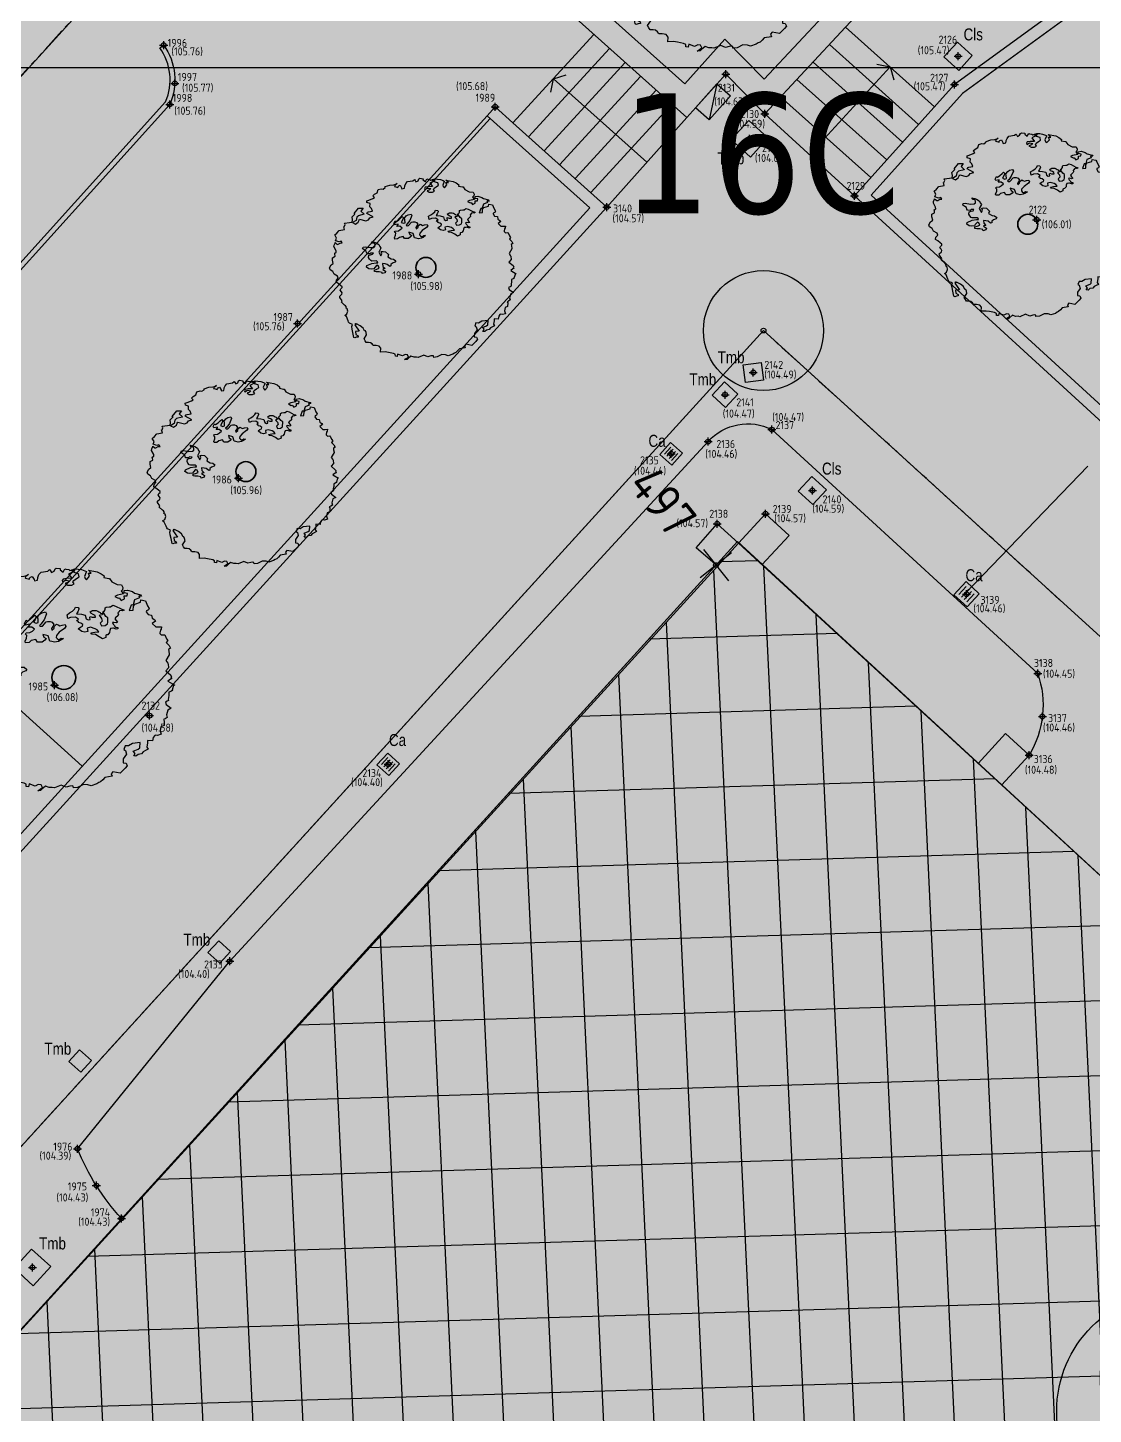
# Model space of a CAD drawing. Extents: x 9555 to 11275, y -8412 to -6382.
# Drawn here: x 10422.53 to 10449.14, y -7887.91 to -7853.26 of the extents above; entities that cross this region are included whole.
import ezdxf
from ezdxf.enums import TextEntityAlignment as Align

# ---------------------------------------------------------------- set-up
doc = ezdxf.new("R2010")
doc.units = 0
doc.header["$MEASUREMENT"] = 0
doc.header["$XCLIPFRAME"] = 2
doc.header["$PDMODE"] = 33
doc.header["$PDSIZE"] = 0.12
doc.linetypes.add('DASHEDX2', pattern=[1.5, 1, -0.5])
doc.linetypes.add('PHANTOM2', pattern=[1.25, 0.625, -0.125, 0.125, -0.125, 0.125, -0.125])
doc.layers.get('0').update_dxf_attribs({"color": 53, "lineweight": 50})
for name, color, linetype in [('01_PROG', 7, 'Continuous'), ('02_CAT', 7, 'Continuous'), ('Conf Lotti-Retino', 253, 'Continuous'), ('Conf-N', 7, 'Continuous'), ('Conf-P', 2, 'Continuous'), ('Fgl-Cat_Txt-DivisioneAllegati', 161, 'DASHEDX2'), ('GEI-Nome_P', 6, 'Continuous'), ('GEI-Punti', 7, 'Continuous'), ('Gei-Punti_3D', 3, 'Continuous'), ('GEI-Quote_P', 3, 'Continuous'), ('GEI-Simboli', 6, 'Continuous'), ('Immagine', 181, 'Continuous'), ('Ril-Aiuola_Retino', 85, 'Continuous'), ('Ril-Albero', 104, 'Continuous'), ('Ril-Cabina_Idrante', 1, 'Continuous'), ('Ril-Fabbr_Num', 7, 'Continuous'), ('Ril-Fabbr_Retino', 8, 'Continuous'), ('Ril-Muro', 6, 'Continuous'), ('Ril-Strada', 4, 'Continuous'), ('Ril-Strada_Marciapiede', 4, 'Continuous'), ('Ril-Struttura_cls', 4, 'Continuous'), ('Ril-Struttura_Scale', 4, 'Continuous'), ('Ril-Tomb_CADITOIA-Chiusino', 5, 'Continuous'), ('Ril-Tomb_CEMENTO-Cls', 5, 'Continuous'), ('Ril-Tombino', 5, 'Continuous')]:
    doc.layers.add(name, color=color, linetype=linetype)
for name, color, linetype, lineweight in [('Conf Lotti', 2, 'PHANTOM2', 30), ('Fgl.957D_Estratto', 162, 'Continuous', 30), ('Fgl.957E_Estratto', 5, 'Continuous', 30), ('Fr01 Fgl. 957D', 140, 'Continuous', 30), ('Ril-Albero_Tronco', 3, 'Continuous', 35), ('Ril-Fabbr', 9, 'Continuous', 30)]:
    doc.layers.add(name, color=color, linetype=linetype, lineweight=lineweight)
doc.layers.add('Gei-Nome_p(OFF)', color=251, linetype='Continuous', plot=False)
doc.styles.add('Arial', font='arial.ttf')
doc.styles.add('HELVLA', font='helvl', dxfattribs={"width": 0.8})
doc.styles.get("Standard").update_dxf_attribs({"font": 'isocp.shx'})
doc.styles.add('Tahoma', font='tahoma.ttf')
picture_1 = doc.add_image_def('image1.png', size_in_pixel=(3510, 4950))
picture_2 = doc.add_image_def('image2.png', size_in_pixel=(4950, 3510))
picture_3 = doc.add_image_def('image3.png', size_in_pixel=(3510, 4950))
pattern_1 = [(90, (-0.72, 1.08), (-1.14, 0.66), [0.06, -1.005, 0.045, -0.435, 0.09, -1.065]), (100, (-1.335, 0.795), (-1.42672142, 0.40338068), [0.105, -0.255, 0.135, -0.795, 0.075, -0.99]), (110, (-0.855, 0.645), (-1.104881267, 0.66735477), [0.12, -0.825, 0.105, -0.615, 0.075, -0.48]), (120, (-0.765, 1.08), (-1.27025934, -0.10984628), [0.075, -0.495, 0.06, -0.735, 0.045, -0.975]), (130, (-1.095, 0.66), (-1.081851777, 0.169179587), [0.06, -0.66, 0.045, -0.42, 0.12, -0.765]), (140, (-0.555, 0.885), (-1.17866747, -0.40123932), [0.03, -0.555, 0.075, -0.915, 0.09, -0.465]), (150, (-0.66, 0.93), (-1.11853829, -0.49736515), [0.075, -0.615, 0.03, -0.72, 0.06, -0.555]), (160, (-0.48, 0.765), (-1.07793424, -0.54946135), [0.045, -0.285, 0.09, -0.48, 0.06, -0.66]), (170, (-1.365, 0.84), (-0.82359725, -1.04282672), [0.105, -0.66, 0.045, -0.78, 0.09, -0.735]), (180, (-0.72, 0.93), (-0.555, -1.32), [0.09, -0.465, 0.06, -0.915, 0.03, -0.93]), (190, (-1.185, 0.69), (-0.72572646, -1.239857295), [0.105, -0.585, 0.09, -0.48, 0.105, -1.095]), (200, (-0.33, 0.585), (-0.40845569, -1.20220171), [0.12, -0.39, 0.06, -0.795, 0.09, -0.87]), (210, (-0.51, 0.18), (-0.14246134, -1.43324972), [0.075, -1.005, 0.09, -0.465, 0.105, -0.615]), (220, (-0.18, 0.51), (-0.356330406, -1.395538836), [0.045, -0.33, 0.06, -0.645, 0.12, -0.84]), (230, (-1.38, 0.06), (0.17102844, -1.10298426), [0.09, -0.54, 0.105, -0.465, 0.06, -0.63]), (240, (-0.09, 1.305), (0.60383629, -1.02412486), [0.06, -0.42, 0.12, -0.93, 0.105, -0.855]), (250, (-0.93, 0.315), (0.81214345, -1.18950537), [0.09, -0.63, 0.075, -0.57, 0.06, -0.915]), (260, (-0.57, 0.405), (0.845615826, -1.078220235), [0.135, -0.495, 0.09, -0.675, 0.12, -0.66])]

# ---------------------------------------------------------------- blocks, each defined once
blk = doc.blocks.new('ALB_PINO')
at = {"layer": 'Ril-Albero'}
for points in [[(0.996, -1.089), (0.965, -1.084), (0.987, -1.048), (0.96, -1.019), (1.029, -0.991), (1.049, -0.971), (1.054, -0.9), (0.948, -0.913), (0.894, -0.943), (0.846, -0.942), (0.829, -0.995), (0.851, -1.007), (0.866, -1.058), (0.822, -1.122), (0.82, -1.177), (0.859, -1.184), (0.876, -1.219), (0.846, -1.254), (0.778, -1.322), (0.678, -1.303), (0.656, -1.332), (0.666, -1.365), (0.568, -1.38), (0.538, -1.414), (0.509, -1.441), (0.483, -1.452), (0.456, -1.471), (0.379, -1.497), (0.334, -1.481), (0.271, -1.478), (0.191, -1.519), (0.134, -1.525), (0.131, -1.501), (0.115, -1.498), (0.083, -1.5), (0.032, -1.515), (-0.035, -1.487), (-0.13, -1.526), (-0.161, -1.52), (-0.201, -1.521), (-0.253, -1.503), (-0.301, -1.543), (-0.32, -1.563), (-0.36, -1.564), (-0.296, -1.52), (-0.314, -1.484), (-0.353, -1.478), (-0.397, -1.502), (-0.479, -1.471), (-0.486, -1.509), (-0.517, -1.504), (-0.519, -1.472), (-0.549, -1.458), (-0.634, -1.443), (-0.688, -1.433), (-0.769, -1.435), (-0.765, -1.371), (-0.791, -1.335), (-0.845, -1.325), (-0.893, -1.325), (-0.899, -1.315), (-0.912, -1.297), (-0.94, -1.276), (-0.971, -1.271), (-1.011, -1.271), (-1.03, -1.244), (-1.048, -1.209), (-1.004, -1.145), (-1.013, -1.103), (-1.024, -1.077), (-1.039, -1.075), (-1.063, -1.03), (-1.112, -0.99), (-1.178, -0.954), (-1.188, -0.968), (-1.193, -0.951), (-1.205, -0.973), (-1.129, -1.082), (-1.193, -1.087), (-1.186, -1.136), (-1.15, -1.158), (-1.147, -1.183), (-1.179, -1.185), (-1.205, -1.196), (-1.219, -1.186), (-1.236, -1.103), (-1.25, -1.045), (-1.258, -1.003), (-1.244, -0.966), (-1.296, -0.948), (-1.309, -0.93), (-1.32, -0.904), (-1.348, -0.835), (-1.376, -0.814), (-1.34, -0.789), (-1.324, -0.744), (-1.332, -0.702), (-1.354, -0.691), (-1.343, -0.676), (-1.362, -0.649), (-1.377, -0.639), (-1.432, -0.589), (-1.42, -0.567), (-1.458, -0.512), (-1.461, -0.488), (-1.423, -0.454), (-1.419, -0.431), (-1.432, -0.413), (-1.451, -0.386), (-1.439, -0.364), (-1.419, -0.343), (-1.417, -0.328), (-1.445, -0.307), (-1.487, -0.275), (-1.523, -0.253), (-1.516, -0.214), (-1.486, -0.18), (-1.496, -0.146), (-1.554, -0.112), (-1.578, -0.067), (-1.621, -0.043), (-1.631, -0.01), (-1.606, 0.042), (-1.569, 0.067), (-1.583, 0.125), (-1.584, 0.165), (-1.539, 0.189), (-1.542, 0.222), (-1.546, 0.239), (-1.519, 0.258), (-1.523, 0.282), (-1.558, 0.352), (-1.554, 0.376), (-1.539, 0.413), (-1.538, 0.421), (-1.503, 0.391), (-1.486, 0.396), (-1.451, 0.413), (-1.451, 0.413), (-1.419, 0.415), (-1.438, 0.443), (-1.472, 0.433), (-1.532, 0.452), (-1.516, 0.497), (-1.546, 0.55), (-1.508, 0.583), (-1.469, 0.624), (-1.378, 0.64), (-1.393, 0.69), (-1.386, 0.689), (-1.371, 0.726), (-1.382, 0.752), (-1.293, 0.76), (-1.251, 0.769), (-1.244, 0.807), (-1.252, 0.856), (-1.203, 0.904), (-1.217, 0.914), (-1.142, 1.006), (-1.066, 1.007), (-1.102, 0.953), (-1.05, 0.908), (-1.052, 0.9), (-1.144, 0.877), (-1.173, 0.85), (-1.183, 0.796), (-1.245, 0.759), (-1.194, 0.734), (-1.148, 0.766), (-1.133, 0.803), (-1.123, 0.817), (-1.016, 0.79), (-0.973, 0.806), (-0.95, 0.842), (-0.892, 0.856), (-1.001, 0.915), (-0.989, 0.937), (-0.972, 0.942), (-0.906, 0.954), (-0.923, 0.997), (-0.949, 1.026), (-0.947, 1.081), (-1, 1.099), (-1.002, 1.131), (-0.969, 1.141), (-0.9, 1.169), (-0.872, 1.188), (-0.899, 1.216), (-0.87, 1.243), (-0.826, 1.267), (-0.809, 1.32), (-0.758, 1.335), (-0.727, 1.329), (-0.691, 1.355), (-0.688, 1.37), (-0.611, 1.396), (-0.546, 1.4), (-0.513, 1.41), (-0.487, 1.422), (-0.523, 1.396), (-0.535, 1.374), (-0.527, 1.373), (-0.475, 1.356), (-0.472, 1.371), (-0.461, 1.385), (-0.435, 1.396), (-0.411, 1.352), (-0.406, 1.335), (-0.365, 1.344), (-0.359, 1.375), (-0.358, 1.383), (-0.343, 1.42), (-0.313, 1.454), (-0.222, 1.47), (-0.195, 1.489), (-0.182, 1.471), (-0.169, 1.452), (-0.134, 1.47), (-0.121, 1.5), (-0.103, 1.512), (-0.049, 1.503), (-0.051, 1.487), (-0.009, 1.456), (0.015, 1.499), (0.03, 1.496), (0.069, 1.489), (0.083, 1.479), (0.148, 1.483), (0.145, 1.468), (0.066, 1.426), (0.111, 1.37), (0.039, 1.367), (-0.01, 1.36), (-0.022, 1.338), (-0.017, 1.321), (0.027, 1.345), (0.081, 1.336), (0.062, 1.315), (0.019, 1.299), (0.055, 1.276), (0.11, 1.274), (0.145, 1.292), (0.126, 1.319), (0.126, 1.319), (0.138, 1.341), (0.175, 1.367), (0.211, 1.392), (0.203, 1.433), (0.142, 1.452), (0.1, 1.484), (0.151, 1.499), (0.198, 1.498), (0.245, 1.49), (0.29, 1.474), (0.29, 1.474), (0.312, 1.462), (0.31, 1.454), (0.284, 1.395), (0.295, 1.369), (0.315, 1.349), (0.356, 1.398), (0.34, 1.441), (0.38, 1.442), (0.339, 1.481), (0.463, 1.459), (0.514, 1.433), (0.557, 1.402), (0.553, 1.379), (0.622, 1.366), (0.63, 1.365), (0.662, 1.319), (0.735, 1.282), (0.798, 1.278), (0.816, 1.243), (0.81, 1.212), (0.791, 1.192), (0.824, 1.154), (0.741, 1.137), (0.706, 1.119), (0.749, 1.096), (0.766, 1.101), (0.792, 1.064), (0.836, 1.088), (0.835, 1.128), (0.875, 1.129), (0.881, 1.16), (0.834, 1.168), (0.832, 1.2), (0.881, 1.208), (0.95, 1.187), (0.978, 1.166), (1.062, 1.143), (1.074, 1.125), (1.034, 1.124), (1.046, 1.098), (0.977, 1.071), (0.956, 1.002), (0.932, 0.999), (0.902, 0.924), (0.959, 0.93), (0.961, 0.986), (0.982, 1.014), (1.059, 1.04), (1.065, 1.071), (1.126, 1.06), (1.138, 1.034), (1.154, 0.991), (1.179, 0.954), (1.168, 0.933), (1.142, 0.921), (1.139, 0.906), (1.164, 0.869), (1.211, 0.861), (1.219, 0.819), (1.255, 0.797), (1.268, 0.779), (1.222, 0.747), (1.269, 0.699), (1.309, 0.699), (1.35, 0.7), (1.344, 0.669), (1.333, 0.655), (1.326, 0.616), (1.325, 0.609), (1.346, 0.589), (1.386, 0.59), (1.393, 0.588), (1.416, 0.536), (1.435, 0.509), (1.414, 0.481), (1.455, 0.442), (1.473, 0.406), (1.445, 0.387), (1.449, 0.363), (1.457, 0.321), (1.456, 0.314), (1.41, 0.234), (1.435, 0.198), (1.441, 0.188), (1.447, 0.132), (1.408, 0.091), (1.477, 0.03), (1.489, 0.012), (1.48, 0.006), (1.492, -0.02), (1.475, -0.025), (1.438, -0.051), (1.532, -0.107), (1.516, -0.105), (1.496, -0.173), (1.504, -0.174), (1.477, -0.193), (1.451, -0.205), (1.451, -0.245), (1.444, -0.283), (1.442, -0.299), (1.447, -0.316), (1.428, -0.328), (1.402, -0.34), (1.412, -0.373), (1.483, -0.426), (1.438, -0.45), (1.418, -0.518), (1.428, -0.552), (1.401, -0.571), (1.375, -0.582), (1.387, -0.6), (1.384, -0.664), (1.341, -0.68), (1.331, -0.734), (1.346, -0.785), (1.296, -0.8), (1.272, -0.795), (1.255, -0.8), (1.234, -0.829), (1.226, -0.875), (1.155, -0.87), (1.157, -0.903), (1.146, -0.964), (1.165, -0.992), (1.13, -1.009), (1.095, -1.027), (1.074, -1.055), (1.025, -1.062)], [(0.722, 0.669), (0.688, 0.681), (0.677, 0.679), (0.646, 0.676), (0.635, 0.647), (0.633, 0.619), (0.609, 0.591), (0.588, 0.587), (0.579, 0.583), (0.58, 0.554), (0.534, 0.532), (0.488, 0.563), (0.436, 0.592), (0.388, 0.596), (0.374, 0.616), (0.427, 0.625), (0.484, 0.632), (0.461, 0.656), (0.434, 0.674), (0.369, 0.693), (0.323, 0.682), (0.332, 0.635), (0.291, 0.627), (0.247, 0.637), (0.2, 0.672), (0.229, 0.695), (0.257, 0.707), (0.265, 0.731), (0.235, 0.751), (0.204, 0.759), (0.205, 0.774), (0.179, 0.779), (0.191, 0.793), (0.205, 0.806), (0.162, 0.833), (0.093, 0.828), (0.058, 0.814), (0.045, 0.867), (0.081, 0.891), (0.12, 0.915), (0.15, 0.945), (0.162, 0.97), (0.197, 0.965), (0.207, 0.954), (0.208, 0.942), (0.193, 0.907), (0.176, 0.878), (0.244, 0.875), (0.296, 0.86), (0.31, 0.81), (0.338, 0.797), (0.364, 0.8), (0.359, 0.83), (0.362, 0.844), (0.393, 0.835), (0.436, 0.833), (0.432, 0.855), (0.407, 0.871), (0.375, 0.886), (0.362, 0.905), (0.387, 0.922), (0.398, 0.926), (0.445, 0.926), (0.469, 0.918), (0.483, 0.906), (0.501, 0.899), (0.507, 0.889), (0.54, 0.883), (0.531, 0.865), (0.506, 0.86), (0.49, 0.858), (0.5, 0.841), (0.522, 0.816), (0.531, 0.78), (0.503, 0.752), (0.52, 0.715), (0.57, 0.72), (0.602, 0.74), (0.606, 0.763), (0.609, 0.8), (0.609, 0.823), (0.579, 0.844), (0.552, 0.886), (0.536, 0.901), (0.557, 0.916), (0.571, 0.936), (0.572, 0.963), (0.586, 0.971), (0.627, 0.975), (0.646, 0.976), (0.677, 0.997), (0.715, 0.986), (0.793, 0.946), (0.817, 0.941), (0.832, 0.929), (0.81, 0.922), (0.793, 0.925), (0.771, 0.919), (0.76, 0.902), (0.748, 0.895), (0.756, 0.865), (0.752, 0.856), (0.714, 0.825), (0.706, 0.811), (0.724, 0.785), (0.743, 0.764), (0.724, 0.753), (0.693, 0.76), (0.672, 0.758), (0.683, 0.734), (0.699, 0.717), (0.706, 0.705), (0.72, 0.696), (0.745, 0.69), (0.744, 0.671)], [(-0.5, 0.779), (-0.459, 0.809), (-0.424, 0.842), (-0.4, 0.861), (-0.381, 0.842), (-0.397, 0.803), (-0.417, 0.764), (-0.38, 0.748), (-0.353, 0.757), (-0.355, 0.807), (-0.361, 0.836), (-0.332, 0.874), (-0.3, 0.893), (-0.251, 0.905), (-0.238, 0.878), (-0.272, 0.796), (-0.315, 0.736), (-0.335, 0.716), (-0.32, 0.707), (-0.296, 0.709), (-0.244, 0.767), (-0.223, 0.774), (-0.19, 0.772), (-0.161, 0.762), (-0.138, 0.731), (-0.151, 0.704), (-0.17, 0.675), (-0.166, 0.652), (-0.134, 0.68), (-0.133, 0.705), (-0.099, 0.734), (-0.079, 0.726), (-0.055, 0.711), (-0.022, 0.723), (0.019, 0.73), (0.03, 0.706), (0.01, 0.678), (-0.062, 0.624), (-0.102, 0.58), (-0.106, 0.554), (-0.092, 0.538), (-0.068, 0.52), (-0.036, 0.542), (-0.006, 0.539), (-0.049, 0.509), (-0.074, 0.497), (-0.127, 0.486), (-0.164, 0.498), (-0.194, 0.503), (-0.217, 0.575), (-0.29, 0.595), (-0.275, 0.557), (-0.241, 0.539), (-0.26, 0.516), (-0.297, 0.488), (-0.363, 0.488), (-0.384, 0.526), (-0.449, 0.509), (-0.479, 0.482), (-0.527, 0.479), (-0.532, 0.5), (-0.513, 0.545), (-0.511, 0.578), (-0.53, 0.597), (-0.521, 0.615), (-0.467, 0.62), (-0.434, 0.641), (-0.403, 0.667), (-0.44, 0.697), (-0.491, 0.694), (-0.471, 0.722), (-0.472, 0.735), (-0.53, 0.722), (-0.541, 0.746), (-0.519, 0.791)], [(-0.743, -0.084), (-0.794, -0.076), (-0.842, -0.074), (-0.872, -0.071), (-0.872, -0.044), (-0.833, -0.028), (-0.791, -0.014), (-0.806, 0.023), (-0.832, 0.036), (-0.866, -0.001), (-0.882, -0.026), (-0.929, -0.032), (-0.966, -0.023), (-1.009, 0.003), (-0.999, 0.031), (-0.917, 0.066), (-0.844, 0.077), (-0.816, 0.077), (-0.819, 0.094), (-0.838, 0.109), (-0.916, 0.105), (-0.936, 0.115), (-0.958, 0.14), (-0.971, 0.167), (-0.966, 0.206), (-0.937, 0.216), (-0.903, 0.223), (-0.89, 0.242), (-0.932, 0.244), (-0.95, 0.228), (-0.996, 0.231), (-1.004, 0.251), (-1.01, 0.278), (-1.042, 0.294), (-1.075, 0.318), (-1.066, 0.342), (-1.032, 0.348), (-0.944, 0.335), (-0.884, 0.338), (-0.863, 0.354), (-0.861, 0.375), (-0.866, 0.405), (-0.904, 0.412), (-0.923, 0.435), (-0.872, 0.426), (-0.845, 0.416), (-0.8, 0.387), (-0.783, 0.352), (-0.764, 0.328), (-0.8, 0.26), (-0.762, 0.194), (-0.745, 0.232), (-0.757, 0.269), (-0.727, 0.272), (-0.682, 0.265), (-0.634, 0.219), (-0.647, 0.177), (-0.589, 0.143), (-0.548, 0.141), (-0.512, 0.11), (-0.524, 0.09), (-0.568, 0.072), (-0.594, 0.05), (-0.594, 0.024), (-0.613, 0.018), (-0.654, 0.051), (-0.692, 0.06), (-0.733, 0.064), (-0.728, 0.017), (-0.69, -0.018), (-0.724, -0.023), (-0.732, -0.033), (-0.682, -0.065), (-0.691, -0.09), (-0.739, -0.106)]]:
    blk.add_lwpolyline(points, close=True, dxfattribs=at)
at = {"layer": 'Ril-Albero', "const_width": 0.15, "flags": 128}
blk.add_lwpolyline([(-0.075, 0, 1), (0.075, 0, 1)], format="xyb", close=True, dxfattribs=at)
blk = doc.blocks.new('TCa-a')
at = {"layer": 'Ril-Tomb_CADITOIA-Chiusino'}
for p, q in [((-0.15, 0.15), (0.15, 0.15)), ((-0.15, 0.05), (0.15, 0.05)), ((-0.15, -0.05), (0.15, -0.05)), ((-0.15, -0.15), (0.15, -0.15))]:
    blk.add_line(p, q, dxfattribs=at)
blk.add_lwpolyline([(-0.25, -0.25), (0.25, -0.25), (0.25, 0.25), (-0.25, 0.25)], close=True, dxfattribs=at)
blk = doc.blocks.new('FabbrTeatro-N')
at = {"layer": 'Ril-Fabbr_Num'}
h = blk.add_hatch(color=152, dxfattribs=at)
edge = h.paths.add_edge_path()
edge.add_arc((0, 0), 1, 0, 360)
blk.add_circle((0, 0), 1, dxfattribs=at)
at = {"layer": 'Ril-Fabbr_Num', "style": 'Arial'}
blk.add_attdef('Num', text='', height=1, dxfattribs=at).set_placement((0, 0), align=Align.MIDDLE)
blk = doc.blocks.new('P-Lotto')
at = {"layer": 'Conf-N'}
blk.add_circle((0, 0), 1.5, dxfattribs=at)
at = {"layer": 'Conf-P'}
blk.add_point((0, 0), dxfattribs=at)
blk = doc.blocks.new('20043-1_Prog-Confini')
at = {"layer": 'Conf Lotti-Retino'}
h = blk.add_hatch(color=256, dxfattribs=at)
h.paths.add_polyline_path([(10440.904, -7860.831), (10481.594, -7897.835), (10443.955, -7939.223), (10455.053, -7949.315), (10501.476, -7898.267), (10547.189, -7848.002), (10411.97, -7725.031), (10340.578, -7745.23), (10225.512, -7871.756), (10219.572, -7866.354), (10165.524, -7925.785), (10195.694, -7953.18), (10249.907, -8002.481), (10270.622, -8021.32), (10278.897, -8012.22), (10188.639, -7930.138), (10307.726, -7799.19), (10366.912, -7853.014), (10397.984, -7881.272), (10388.565, -7891.63), (10401.881, -7903.74)])
h.paths.add_polyline_path([(10406.058, -7872.394), (10374.985, -7844.136), (10315.8, -7790.312), (10347.147, -7755.842), (10408.825, -7738.391), (10442.939, -7769.415), (10528.018, -7846.787), (10491.686, -7886.738), (10437.68, -7837.623)], flags=16)
for color, points in [(41, [(10374.985, -7844.136), (10442.939, -7769.415), (10528.018, -7846.787), (10491.686, -7886.738), (10437.68, -7837.623), (10406.058, -7872.394)]), (43, [(10440.904, -7860.831), (10401.881, -7903.74), (10442.571, -7940.744), (10481.594, -7897.835)])]:
    blk.add_hatch(color=color, dxfattribs=at).paths.add_polyline_path(points)
at = {"layer": 'Conf Lotti'}
for p, q in [((10437.68, -7837.623), (10406.058, -7872.394)), ((10440.904, -7860.831), (10401.881, -7903.74)), ((10481.594, -7897.835), (10440.904, -7860.831))]:
    blk.add_line(p, q, dxfattribs=at)
at = {"layer": 'Conf-P'}
blk.add_blockref('P-Lotto', (10440.904, -7860.831), dxfattribs=at)
at = {"layer": 'Conf-N', "style": 'Tahoma'}
blk.add_text('16C', height=3, dxfattribs=at).set_placement((10437.355, -7857.899))
blk = doc.blocks.new('-Fgl. 957D Estratto Foglio Intero_PostFR1')
at = {"layer": 'Immagine'}
image = blk.add_image(picture_1, insert=(10047.107, -8052.467), size_in_units=(594.323, 838.148), rotation=0.001621, dxfattribs=at)
image.set_boundary_path([(307.502, 335.181), (3170.12, 4586.921)])
image.dxf.flags = 15
blk = doc.blocks.new('-Fgl. 957E Estratto Foglio Intero_PostFR2')
at = {"layer": 'Immagine'}
image = blk.add_image(picture_2, insert=(9917.284, -8422.509), size_in_units=(838.183, 594.348), rotation=0.00109, dxfattribs=at)
image.set_boundary_path([(308.756, 193.629), (4680.161, 3410.458)])
image.dxf.flags = 15
blk = doc.blocks.new('-Fgl. 958 Estratto Foglio Intero_PostFR3')
at = {"layer": 'Immagine'}
image = blk.add_image(picture_3, insert=(9716.786, -8308.175), size_in_units=(1485.814, 2095.379), rotation=-0.001044, dxfattribs=at)
image.set_boundary_path([(486.986, 415.0435), (2987.88, 4584.8433)])
image.dxf.flags = 15
blk = doc.blocks.new('- Fogli_Unione (Estratti_20043_SpostatoComeAll.957E_SuRIL_PostFR1-FR2-FR3 (2021-02-08)')
for name in ['-Fgl. 958 Estratto Foglio Intero_PostFR3', '-Fgl. 957D Estratto Foglio Intero_PostFR1', '-Fgl. 957E Estratto Foglio Intero_PostFR2']:
    blk.add_blockref(name, (0, 0))
blk = doc.blocks.new('2493-1_PostFRAZ')
at = {"layer": 'Fgl.957D_Estratto', "lineweight": -3}
h = blk.add_hatch(dxfattribs=at)
h.set_pattern_fill('ANSI31', color=174, scale=15, angle=316.7312, style=0)
h.set_pattern_definition([(1.731223, (-72.3912, -337.6289), (-0.05664553, 1.87414415), [])])
h.paths.add_polyline_path([(10406.326, -7903.43), (10440.256, -7866.1), (10476.367, -7899.375), (10465.25, -7911.56), (10464.321, -7910.712), (10463.938, -7911.067), (10461.905, -7909.213), (10462.256, -7908.828), (10461.514, -7908.151), (10453.625, -7916.905), (10457.308, -7920.266), (10442.462, -7936.539)])
at = {"layer": 'Fgl-Cat_Txt-DivisioneAllegati', "const_width": 2}
blk.add_lwpolyline([(10702.686, -8099.801), (10705.703, -8097.601), (10664.995, -8032.71), (10624.259, -7971.584), (10623.508, -7972.543), (10605.077, -7944.282), (10562.182, -7879.895), (10525.19, -7921.143), (10505.715, -7903.79), (10497.194, -7913.056), (10472.275, -7892.921), (10440.452, -7863.619), (10396.214, -7912.031), (10395.176, -7911.098), (10388.238, -7918.529), (10387.581, -7917.808), (10339.974, -7969.724), (10333.592, -7976.514), (10323.136, -7967.248), (10242.662, -7892.829), (10231.648, -7862.037)], dxfattribs=at)
at = {"layer": 'Fgl.957D_Estratto'}
blk.add_lwpolyline([(10246.977, -7899.376), (10263.113, -7914.548), (10321.693, -7968.84), (10333.582, -7979.537), (10341.571, -7971.121), (10387.518, -7920.834), (10388.261, -7921.57), (10395.947, -7913.339), (10396.94, -7914.254), (10406.326, -7903.43), (10440.256, -7866.1), (10476.367, -7899.375), (10497.156, -7915.257), (10506.086, -7905.521), (10525.673, -7923.37), (10562.243, -7882.954)], dxfattribs=at)
at = {"layer": 'Fgl.957E_Estratto'}
blk.add_lwpolyline([(10701.597, -8098.12), (10703.243, -8096.898), (10670.76, -8043.613), (10623.97, -7975.197), (10619.426, -7968.79), (10603.554, -7945.285), (10562.243, -7882.954), (10525.673, -7923.37), (10506.086, -7905.521), (10497.156, -7915.257), (10476.367, -7899.375), (10440.256, -7866.1), (10406.326, -7903.43), (10396.94, -7914.254), (10395.947, -7913.339), (10388.261, -7921.57), (10387.518, -7920.834), (10341.571, -7971.121), (10333.582, -7979.537), (10321.693, -7968.84), (10263.113, -7914.548), (10246.977, -7899.376)], dxfattribs=at)
at = {"layer": 'Fr01 Fgl. 957D'}
blk.add_line((10445.949, -7867.396), (10449.005, -7864.217), dxfattribs=at)
for points in [[(10512.121, -7832.33), (10528.018, -7846.787), (10491.686, -7886.738), (10437.68, -7837.623), (10406.058, -7872.394)], [(10478.625, -7901.1), (10481.594, -7897.835), (10440.904, -7860.831), (10401.881, -7903.74), (10404.216, -7905.864)]]:
    blk.add_lwpolyline(points, dxfattribs=at)
at = {"layer": '02_CAT'}
blk.add_blockref('- Fogli_Unione (Estratti_20043_SpostatoComeAll.957E_SuRIL_PostFR1-FR2-FR3 (2021-02-08)', (2.401, 6.764), dxfattribs=at)

msp = doc.modelspace()

# ---------------------------------------------------------------- hatches: boundary and pattern name
at = {"layer": 'Ril-Aiuola_Retino'}
h = msp.add_hatch(dxfattribs=at)
h.set_pattern_fill('TEXTURE', color=256, scale=1.5, angle=90, style=0)
h.set_pattern_definition(pattern_1)
h.paths.add_polyline_path([(10377.265, -7845.645), (10377.289, -7845.742), (10377.218, -7845.759), (10385.452, -7858.745), (10391.08, -7863.774), (10391.871, -7862.896), (10391.871, -7862.804, -0.350264), (10391.482, -7862.316, -0.913739), (10392.474, -7862.227), (10393.937, -7860.602)])
h.paths.add_polyline_path([(10413.584, -7868.804, 0.236892), (10413.172, -7866.856), (10413.266, -7866.782), (10416.752, -7862.793), (10416.752, -7862.663, 0.183214), (10419.069, -7862.774), (10425.972, -7855.113, 0.263005), (10425.826, -7853.767), (10425.923, -7853.697), (10428.699, -7847.691), (10428.699, -7847.57), (10429.688, -7847.687), (10430.658, -7847.584), (10430.925, -7847.317), (10433.357, -7840.757), (10433.47, -7840.798), (10435.746, -7835.473), (10435.616, -7835.625), (10435.559, -7835.577), (10414.821, -7859.413), (10414.821, -7859.444), (10414.793, -7859.444), (10405.04, -7870.655), (10404.866, -7870.841), (10405.318, -7871.264), (10404.908, -7871.702), (10404.456, -7871.279), (10402.01, -7873.895), (10405.262, -7876.666, 0.283255), (10406.326, -7876.831)])
h.paths.add_polyline_path([(10411.15, -7867.233, -1), (10411.85, -7867.233, -1)], flags=16)
h.paths.add_polyline_path([(10405.502, -7874.131, -1), (10404.802, -7874.131, -1)], flags=16)
h.paths.add_polyline_path([(10404.318, -7873.251), (10404.045, -7873.543), (10403.753, -7873.27), (10404.026, -7872.978)], flags=16)
h.paths.add_polyline_path([(10417.145, -7860.806, -1), (10417.945, -7860.806, -1)], flags=16)
h.paths.add_polyline_path([(10404.28, -7871.945), (10404.88, -7871.945), (10404.88, -7871.522), (10404.28, -7871.522)], flags=24)
h.paths.add_polyline_path([(10403.414, -7872.995), (10404.013, -7872.995), (10404.013, -7872.572), (10403.414, -7872.572)], flags=24)
h = msp.add_hatch(dxfattribs=at)
h.set_pattern_fill('TEXTURE', color=256, scale=1.5, angle=90)
h.set_pattern_definition(pattern_1)
h.paths.add_polyline_path([(10421.277, -7874.588), (10418.837, -7872.375), (10418.767, -7872.375), (10415.857, -7875.578), (10418.298, -7877.866)])
h.paths.add_polyline_path([(10418.625, -7874.349, -1), (10419.125, -7874.349, -1)], flags=16)
h.paths.add_polyline_path([(10366.64, -7934.316), (10366.22, -7933.14, -0.221447), (10363.715, -7933.153), (10356.141, -7941.233), (10348.064, -7950.231, 0.679608), (10350.238, -7952.359), (10350.758, -7952.048), (10350.541, -7951.847), (10357.644, -7944.175)])
h.paths.add_polyline_path([(10356.517, -7942.781), (10356.15, -7943.19), (10355.74, -7942.823), (10356.108, -7942.413)], flags=16)
h.paths.add_polyline_path([(10354.108, -7945.641), (10353.574, -7946.236), (10352.979, -7945.701), (10353.513, -7945.106)], flags=16)
h.paths.add_polyline_path([(10376.527, -7923.496), (10374.281, -7921.441), (10374.273, -7921.441), (10371.294, -7924.727), (10371.191, -7925.686), (10370.474, -7926.5), (10370.474, -7926.451), (10369.553, -7926.669), (10369.065, -7927.265), (10372.366, -7928.042)])
edge = h.paths.add_edge_path(flags=16)
edge.add_ellipse((10370.869, -7926.24), major_axis=(-0.158, -0.158), ratio=0.447214, start_angle=0, end_angle=360)
edge.add_line((10371.033, -7926.24), (10370.988, -7926.24))
edge.add_ellipse((10370.869, -7926.24), major_axis=(-0.158, -0.158), ratio=0.447214, start_angle=0, end_angle=360)
edge.add_line((10370.705, -7926.24), (10370.749, -7926.24))
edge = h.paths.add_edge_path(flags=16)
edge.add_ellipse((10370.869, -7926.24), major_axis=(-0.158, -0.158), ratio=0.447214, start_angle=0, end_angle=360)
h.paths.add_polyline_path([(10391.814, -7906.792), (10389.46, -7904.684), (10376.513, -7918.969), (10378.775, -7921.04)])
h.paths.add_polyline_path([(10449.631, -7852.169), (10445.877, -7854.903), (10443.598, -7857.444), (10467.061, -7878.931), (10468.6, -7877.263), (10459.662, -7865.327)])
h.paths.add_polyline_path([(10447.756, -7858.176, -1), (10447.256, -7858.176, -1)], flags=16)
h.paths.add_polyline_path([(10452.923, -7862.827, -1), (10452.423, -7862.827, -1)], flags=16)
h.paths.add_polyline_path([(10457.617, -7867.317, -1), (10457.117, -7867.317, -1)], flags=16)
h.paths.add_polyline_path([(10461.858, -7871.503, -1), (10461.458, -7871.503, -1)], flags=16)
h.paths.add_polyline_path([(10466.48, -7875.691, -1), (10465.98, -7875.691, -1)], flags=16)
h.paths.add_polyline_path([(10442.633, -7852.719), (10439.683, -7850.073), (10437.07, -7852.987), (10438.942, -7854.663), (10439.942, -7853.545), (10440.925, -7854.546)])
h.paths.add_polyline_path([(10439.601, -7851.025, -1), (10440.201, -7851.025, -1)], flags=16)
h.paths.add_polyline_path([(10436.565, -7857.765), (10434.075, -7855.528), (10421.405, -7869.471), (10423.884, -7871.719)])
h.paths.add_polyline_path([(10432.223, -7859.253, -1), (10432.723, -7859.253, -1)], flags=16)
h.paths.add_polyline_path([(10428.227, -7864.357, -1), (10427.727, -7864.357, -1)], flags=16)
h.paths.add_polyline_path([(10423.728, -7869.501, -1), (10423.128, -7869.501, -1)], flags=16)
h.paths.add_polyline_path([(10415.899, -7880.521), (10413.419, -7878.239), (10395.983, -7897.519), (10398.381, -7899.745)])
h.paths.add_polyline_path([(10412.528, -7881.195, -1), (10413.228, -7881.195, -1)], flags=16)
h.paths.add_polyline_path([(10408.427, -7886.461, -1), (10407.927, -7886.461, -1)], flags=16)
h.paths.add_polyline_path([(10403.817, -7891.468, -1), (10403.367, -7891.468, -1)], flags=16)
h.paths.add_polyline_path([(10399.337, -7896.598, -1), (10398.537, -7896.598, -1)], flags=16)
edge = h.paths.add_edge_path()
edge.add_line((10337.975, -7966.122), (10345.57, -7957.795))
edge.add_arc((10344.121, -7956.981), 1.662, 330.6636, 483.5402)
edge.add_line((10343.203, -7955.595), (10335.607, -7963.922))
edge.add_arc((10337.056, -7964.736), 1.662, 150.6636, 303.5402)
edge = h.paths.add_edge_path(flags=16)
edge.add_ellipse((10343.602, -7955.995), major_axis=(0.125, 0.136), ratio=0.702703, start_angle=0, end_angle=360)
edge = h.paths.add_edge_path(flags=16)
edge.add_arc((10340.588, -7960.779), 0.2, 0, 360)
h.paths.add_polyline_path([(10356.194, -7942.401), (10356.793, -7942.401), (10356.793, -7941.978), (10356.194, -7941.978)], flags=24)
h.paths.add_polyline_path([(10337.612, -7962.717), (10338.203, -7963.256), (10338.743, -7962.665), (10338.152, -7962.126)], flags=16)
h.paths.add_polyline_path([(10336.928, -7963.891), (10337.371, -7964.296), (10337.775, -7963.852), (10337.332, -7963.448)], flags=16)
at = {"layer": 'Ril-Fabbr_Retino'}
h = msp.add_hatch(dxfattribs=at)
h.set_pattern_fill('ANSI31', color=256, scale=10, angle=47.7, style=2)
h.paths.add_polyline_path([(10406.233, -7903.498), (10442.491, -7936.6), (10456.701, -7920.95), (10451.83, -7916.52), (10452.207, -7916.106), (10451.645, -7915.594), (10459.192, -7907.308), (10459.753, -7907.82), (10460.063, -7907.48), (10464.926, -7911.908), (10476.351, -7899.311), (10471.003, -7894.412), (10440.281, -7866.148)])

# ---------------------------------------------------------------- linework, layer by layer
at = {"layer": 'Gei-Nome_p(OFF)'}
for p, q in [((10439.327, -7867.003), (10440.109, -7866.38)), ((10439.406, -7866.301), (10440.029, -7867.083))]:
    msp.add_line(p, q, dxfattribs=at)
for p in [(10429.268, -7860.654), (10439.718, -7866.692)]:
    msp.add_point(p, dxfattribs=at)
at = {"layer": 'GEI-Punti'}
for p in [(10425.923, -7853.697), (10445.765, -7853.976), (10426.201, -7854.655), (10439.962, -7854.422), (10445.674, -7854.679), (10426.074, -7855.179), (10434.202, -7855.239), (10440.935, -7855.414), (10440.557, -7856.038), (10443.177, -7857.465), (10436.99, -7857.744), (10447.728, -7858.06), (10432.285, -7859.418), (10440.651, -7861.879), (10439.945, -7862.434), (10441.113, -7863.307), (10439.522, -7863.605), (10438.599, -7863.912), (10427.788, -7864.52), (10442.125, -7864.828), (10440.954, -7865.41), (10439.75, -7865.659), (10445.977, -7867.421), (10447.754, -7869.401), (10423.197, -7869.692), (10425.569, -7870.455), (10447.87, -7870.476), (10431.533, -7871.671), (10447.541, -7871.44), (10427.574, -7876.594), (10423.77, -7881.279), (10424.242, -7882.199), (10424.868, -7883.02), (10422.645, -7884.245)]:
    msp.add_point(p, dxfattribs=at)
at = {"layer": 'Gei-Punti_3D'}
for p in [(10425.923, -7853.697, 105.762), (10445.765, -7853.976, 105.472), (10426.201, -7854.655, 105.767), (10439.962, -7854.422, 104.63), (10445.674, -7854.679, 105.469), (10426.074, -7855.179, 105.759), (10434.202, -7855.239, 105.68), (10440.935, -7855.414, 104.586), (10440.557, -7856.038, 104.598), (10443.177, -7857.465, 104.596), (10436.99, -7857.744, 104.572), (10447.728, -7858.06, 106.011), (10432.285, -7859.418, 105.977), (10429.268, -7860.654, 105.757), (10440.651, -7861.879, 104.488), (10439.945, -7862.434, 104.47), (10441.113, -7863.307, 104.472), (10439.522, -7863.605, 104.458), (10438.599, -7863.912, 104.444), (10427.788, -7864.52, 105.959), (10442.125, -7864.828, 104.595), (10440.954, -7865.41, 104.574), (10439.75, -7865.659, 104.568), (10445.977, -7867.421, 104.46), (10447.754, -7869.401, 104.452), (10423.197, -7869.692, 106.078), (10425.569, -7870.455, 104.58), (10447.87, -7870.476, 104.463), (10431.533, -7871.671, 104.4), (10447.541, -7871.44, 104.475), (10427.574, -7876.594, 104.398), (10423.77, -7881.279, 104.392), (10424.242, -7882.199, 104.43), (10424.868, -7883.02, 104.431), (10422.645, -7884.245, 104.417)]:
    msp.add_point(p, dxfattribs=at)
at = {"layer": 'GEI-Simboli'}
for p, q in [((10425.923, -7853.797), (10425.923, -7853.597)), ((10425.823, -7853.697), (10426.023, -7853.697)), ((10445.665, -7853.976), (10445.865, -7853.976)), ((10445.765, -7854.076), (10445.765, -7853.876)), ((10439.962, -7854.523), (10439.962, -7854.323)), ((10426.101, -7854.655), (10426.301, -7854.655)), ((10426.201, -7854.755), (10426.201, -7854.555)), ((10439.862, -7854.422), (10440.062, -7854.422)), ((10445.674, -7854.779), (10445.674, -7854.579)), ((10445.574, -7854.679), (10445.774, -7854.679)), ((10425.974, -7855.179), (10426.174, -7855.179)), ((10426.074, -7855.279), (10426.074, -7855.079)), ((10434.102, -7855.239), (10434.302, -7855.239)), ((10434.202, -7855.339), (10434.202, -7855.139)), ((10440.935, -7855.514), (10440.935, -7855.314)), ((10440.835, -7855.414), (10441.035, -7855.414)), ((10440.457, -7856.038), (10440.657, -7856.038)), ((10440.557, -7856.138), (10440.557, -7855.938)), ((10443.177, -7857.565), (10443.177, -7857.365)), ((10436.89, -7857.744), (10437.09, -7857.744)), ((10436.99, -7857.844), (10436.99, -7857.644)), ((10443.077, -7857.465), (10443.277, -7857.465)), ((10447.628, -7858.06), (10447.828, -7858.06)), ((10447.728, -7858.16), (10447.728, -7857.96)), ((10432.185, -7859.418), (10432.385, -7859.418)), ((10432.285, -7859.518), (10432.285, -7859.318)), ((10429.268, -7860.754), (10429.268, -7860.554)), ((10429.168, -7860.654), (10429.368, -7860.654)), ((10440.551, -7861.879), (10440.751, -7861.879)), ((10440.651, -7861.979), (10440.651, -7861.779)), ((10439.845, -7862.434), (10440.045, -7862.434)), ((10439.945, -7862.534), (10439.945, -7862.334)), ((10441.013, -7863.307), (10441.213, -7863.307)), ((10441.113, -7863.407), (10441.113, -7863.207)), ((10439.422, -7863.605), (10439.622, -7863.605)), ((10439.522, -7863.705), (10439.522, -7863.505)), ((10438.499, -7863.912), (10438.699, -7863.912)), ((10438.599, -7864.011), (10438.599, -7863.811)), ((10427.688, -7864.52), (10427.888, -7864.52)), ((10427.788, -7864.62), (10427.788, -7864.42)), ((10442.025, -7864.828), (10442.225, -7864.828)), ((10442.125, -7864.928), (10442.125, -7864.728)), ((10440.854, -7865.41), (10441.054, -7865.41)), ((10440.954, -7865.51), (10440.954, -7865.31)), ((10439.65, -7865.659), (10439.85, -7865.659)), ((10439.75, -7865.76), (10439.75, -7865.56)), ((10445.877, -7867.421), (10446.077, -7867.421)), ((10445.977, -7867.521), (10445.977, -7867.321)), ((10447.654, -7869.401), (10447.854, -7869.401)), ((10447.754, -7869.501), (10447.754, -7869.301)), ((10423.097, -7869.692), (10423.297, -7869.692)), ((10423.197, -7869.792), (10423.197, -7869.592)), ((10425.469, -7870.455), (10425.669, -7870.455)), ((10425.569, -7870.555), (10425.569, -7870.355)), ((10447.77, -7870.476), (10447.97, -7870.476)), ((10447.87, -7870.576), (10447.87, -7870.376)), ((10431.533, -7871.771), (10431.533, -7871.571)), ((10447.441, -7871.44), (10447.641, -7871.44)), ((10447.541, -7871.54), (10447.541, -7871.34)), ((10431.433, -7871.671), (10431.633, -7871.671)), ((10427.574, -7876.694), (10427.574, -7876.494)), ((10427.474, -7876.594), (10427.674, -7876.594)), ((10423.67, -7881.279), (10423.87, -7881.279)), ((10423.77, -7881.379), (10423.77, -7881.179)), ((10424.141, -7882.199), (10424.342, -7882.199)), ((10424.242, -7882.299), (10424.242, -7882.099)), ((10424.768, -7883.02), (10424.968, -7883.02)), ((10424.868, -7883.12), (10424.868, -7882.92)), ((10422.545, -7884.245), (10422.745, -7884.245)), ((10422.645, -7884.345), (10422.645, -7884.145))]:
    msp.add_line(p, q, dxfattribs=at)
at = {"layer": 'Ril-Albero_Tronco'}
for centre, radius in [((10447.506, -7858.176), 0.25), ((10432.473, -7859.253), 0.25), ((10427.977, -7864.357), 0.25), ((10423.428, -7869.501), 0.3)]:
    msp.add_circle(centre, radius, dxfattribs=at)
at = {"layer": 'Ril-Cabina_Idrante'}
msp.add_line((10439.743, -7854.668), (10439.544, -7855.564), dxfattribs=at)
msp.add_lwpolyline([(10439.209, -7855.264), (10439.743, -7854.668), (10440.078, -7854.968), (10439.544, -7855.564)], close=True, dxfattribs=at)
at = {"layer": 'Ril-Fabbr', "color": 7}
for points in [[(10440.281, -7866.148), (10440.954, -7865.41), (10441.543, -7865.952), (10440.867, -7866.687)], [(10439.752, -7866.723), (10439.224, -7866.263), (10439.75, -7865.659), (10440.281, -7866.148)], [(10446.263, -7871.648), (10446.952, -7870.898), (10447.541, -7871.44), (10446.852, -7872.189)]]:
    msp.add_lwpolyline(points, dxfattribs=at)
at = {"layer": 'Ril-Fabbr'}
msp.add_lwpolyline([(10465.094, -7911.723), (10476.351, -7899.311), (10440.281, -7866.148), (10406.233, -7903.498), (10442.491, -7936.6), (10456.701, -7920.95)], dxfattribs=at)
at = {"layer": 'Ril-Muro'}
for points in [[(10438.989, -7855.51), (10436.222, -7853.034), (10439.637, -7849.226), (10443.49, -7852.681), (10442.957, -7853.251), (10440.935, -7855.414), (10439.962, -7854.422), (10438.989, -7855.51)], [(10434.648, -7855.64), (10436.99, -7857.744), (10418.315, -7878.293), (10415.961, -7876.087), (10415.656, -7875.799), (10415.582, -7875.731), (10415.784, -7875.509), (10418.298, -7877.866), (10436.565, -7857.765), (10434, -7855.461), (10434.202, -7855.239), (10434.648, -7855.64)]]:
    msp.add_lwpolyline(points, dxfattribs=at)
for points in [[(10439.942, -7853.545), (10438.942, -7854.663), (10437.07, -7852.987), (10439.683, -7850.073), (10442.633, -7852.719), (10440.925, -7854.546)], [(10443.177, -7857.465), (10467.078, -7879.354), (10468.99, -7877.283), (10459.902, -7865.146), (10449.692, -7851.754), (10445.674, -7854.679)], [(10443.598, -7857.444), (10467.061, -7878.931), (10468.6, -7877.263), (10459.662, -7865.327), (10449.631, -7852.169), (10445.877, -7854.903)]]:
    msp.add_lwpolyline(points, close=True, dxfattribs=at)
at = {"layer": 'Ril-Strada'}
for points in [[(10415.784, -7875.509), (10434, -7855.461), (10415.784, -7875.509), (10415.784, -7875.509)], [(10434.075, -7855.528), (10415.857, -7875.578)]]:
    msp.add_lwpolyline(points, dxfattribs=at)
msp.add_lwpolyline([(10424.868, -7883.02, -0.089443), (10423.77, -7881.279), (10427.574, -7876.594), (10439.522, -7863.605, -0.34117), (10441.113, -7863.307), (10447.754, -7869.401, -0.221894), (10447.541, -7871.44, -0.221894)], format="xyb", dxfattribs=at)
at = {"layer": 'Ril-Strada_Marciapiede'}
msp.add_lwpolyline([(10425.923, -7853.697, -0.266618), (10426.074, -7855.179), (10419.137, -7862.878, -0.181717), (10416.752, -7862.793), (10416.798, -7862.683, 0.179252), (10419.069, -7862.774), (10425.972, -7855.113, 0.263005), (10425.826, -7853.767)], format="xyb", close=True, dxfattribs=at)
at = {"layer": 'Ril-Struttura_cls'}
msp.add_line((10421.405, -7869.471), (10423.884, -7871.719), dxfattribs=at)
at = {"layer": 'Ril-Struttura_Scale'}
for p, q in [((10442.957, -7853.251), (10445.174, -7855.238)), ((10436.669, -7853.434), (10434.648, -7855.64)), ((10437.058, -7853.782), (10435.037, -7855.989)), ((10442.55, -7853.686), (10444.776, -7855.681)), ((10437.447, -7854.13), (10435.425, -7856.338)), ((10442.144, -7854.121), (10444.379, -7856.124)), ((10437.836, -7854.478), (10435.813, -7856.686)), ((10441.737, -7854.555), (10443.982, -7856.567)), ((10438.225, -7854.825), (10436.201, -7857.035)), ((10441.331, -7854.99), (10443.584, -7857.01)), ((10438.613, -7855.173), (10436.589, -7857.384)), ((10438.989, -7855.51), (10436.99, -7857.744))]:
    msp.add_line(p, q, dxfattribs=at)
at = {"layer": 'Ril-Struttura_Scale', "color": 8}
for p, q in [((10444.065, -7854.244), (10442.056, -7856.439)), ((10437.99, -7856.627), (10435.657, -7854.54))]:
    msp.add_line(p, q, dxfattribs=at)
at = {"layer": 'Ril-Struttura_Scale', "color": 7}
for points in [[(10443.735, -7854.177), (10444.065, -7854.244), (10444.162, -7854.568)], [(10435.594, -7854.871), (10435.657, -7854.54), (10435.979, -7854.44)]]:
    msp.add_lwpolyline(points, dxfattribs=at)
at = {"layer": 'Ril-Struttura_Scale'}
msp.add_lwpolyline([(10440.935, -7855.414), (10443.177, -7857.465)], dxfattribs=at)
at = {"layer": 'Ril-Tomb_CEMENTO-Cls'}
for points in [[(10445.412, -7853.993), (10445.748, -7853.623), (10446.118, -7853.959), (10445.782, -7854.329)], [(10441.772, -7864.843), (10442.111, -7864.475), (10442.479, -7864.814), (10442.14, -7865.182)]]:
    msp.add_lwpolyline(points, close=True, dxfattribs=at)
at = {"layer": 'Ril-Tombino'}
for points in [[(10440.098, -7856.06), (10440.579, -7856.497), (10441.016, -7856.016), (10440.535, -7855.579)], [(10440.903, -7862.074), (10440.456, -7862.13), (10440.4, -7861.684), (10440.846, -7861.627)], [(10440.262, -7862.419), (10439.96, -7862.752), (10439.627, -7862.449), (10439.929, -7862.116)], [(10427.595, -7876.345), (10427.329, -7876.643), (10427.03, -7876.377), (10427.297, -7876.079)], [(10424.122, -7879.07), (10423.855, -7879.368), (10423.557, -7879.102), (10423.823, -7878.803)], [(10422.186, -7884.267), (10422.667, -7884.704), (10423.104, -7884.223), (10422.623, -7883.786)]]:
    msp.add_lwpolyline(points, close=True, dxfattribs=at)

# ---------------------------------------------------------------- block references
at = {"layer": '01_PROG'}
msp.add_blockref('20043-1_Prog-Confini', (0, 0), dxfattribs=at)
at = {"layer": '02_CAT'}
msp.add_blockref('2493-1_PostFRAZ', (0, 0), dxfattribs=at)
at = {"layer": 'Ril-Albero'}
for p, xscale, yscale, zscale in [((10439.901, -7851.025), 1.803351337975372, 1.803351337975372, 1.803351337975372), ((10447.506, -7858.176), 1.512745516065203, 1.512745516065203, 1.512745516065203), ((10432.473, -7859.253), 1.473974642392879, 1.473974642392879, 1.473974642392879), ((10427.977, -7864.357), 1.511832203948721, 1.511832203948721, 1.511832203948721), ((10423.428, -7869.501), 1.80947192029502, 1.80947192029502, 1.80947192029502)]:
    msp.add_blockref('ALB_PINO', p, dxfattribs=dict(at, xscale=xscale, yscale=yscale, zscale=zscale))
at = {"layer": 'Ril-Fabbr_Num', "xscale": 3, "yscale": 3, "zscale": 3}
msp.add_blockref('FabbrTeatro-N', (10451.228, -7887.842), dxfattribs=at).add_auto_attribs({'Num': '14'})
at = {"layer": 'Ril-Tomb_CADITOIA-Chiusino'}
for p, xscale, yscale, zscale, rotation in [((10438.599, -7863.912), 0.8, 0.8, 0.8, 227.7326525545109), ((10445.977, -7867.421), 0.9, 0.9, 0.9, 227.4608127419044), ((10431.533, -7871.671), 0.8, 0.8, 0.8, 227.7326525545109)]:
    msp.add_blockref('TCa-a', p, dxfattribs=dict(at, xscale=xscale, yscale=yscale, zscale=zscale, rotation=rotation))

# ---------------------------------------------------------------- texts
at = {"layer": 'GEI-Nome_P'}
for s, p in [('1996', (10426.023, -7853.741)), ('2126', (10445.278, -7853.661)), ('1997', (10426.276, -7854.593)), ('2131', (10439.762, -7854.863)), ('2127', (10445.064, -7854.613)), ('1998', (10426.148, -7855.117)), ('1989', (10433.713, -7855.113)), ('2130', (10440.333, -7855.519)), ('2143', (10440.868, -7856.371)), ('2129', (10442.977, -7857.315)), ('3140', (10437.147, -7857.879)), ('2122', (10447.528, -7857.91)), ('1988', (10431.637, -7859.553)), ('1987', (10428.667, -7860.594)), ('2142', (10440.926, -7861.788)), ('2141', (10440.225, -7862.723)), ('2137', (10441.206, -7863.294)), ('2136', (10439.727, -7863.766)), ('2135', (10437.821, -7864.174)), ('1986', (10427.139, -7864.654)), ('2140', (10442.38, -7865.15)), ('2138', (10439.55, -7865.51)), ('2139', (10441.134, -7865.391)), ('3139', (10446.325, -7867.662)), ('3138', (10447.659, -7869.238)), ('1985', (10422.548, -7869.826)), ('2132', (10425.369, -7870.305)), ('3137', (10448.014, -7870.615)), ('3136', (10447.654, -7871.64)), ('2134', (10430.886, -7871.99)), ('2133', (10426.932, -7876.773)), ('1976', (10423.166, -7881.326)), ('1975', (10423.529, -7882.321)), ('1974', (10424.101, -7882.968))]:
    msp.add_text(s, height=0.2, dxfattribs=at).set_placement(p)
at = {"layer": 'Gei-Nome_p(OFF)'}
msp.add_text('497', height=0.9, rotation=308.5578, dxfattribs=at).set_placement((10437.489, -7864.689))
at = {"layer": 'GEI-Quote_P'}
for s, p in [('(105.76)', (10426.116, -7853.954)), ('(105.47)', (10444.757, -7853.926)), ('(105.77)', (10426.382, -7854.862)), ('(105.68)', (10433.226, -7854.823)), ('(105.47)', (10444.657, -7854.827)), ('(104.63)', (10439.675, -7855.205)), ('(105.76)', (10426.186, -7855.436)), ('(104.59)', (10440.145, -7855.763)), ('(104.60)', (10440.689, -7856.617)), ('(104.60)', (10442.977, -7857.865)), ('(104.57)', (10437.132, -7858.125)), ('(106.01)', (10447.854, -7858.275)), ('(105.98)', (10432.085, -7859.818)), ('(105.76)', (10428.156, -7860.824)), ('(104.49)', (10440.926, -7862.03)), ('(104.47)', (10439.887, -7863.006)), ('(104.47)', (10441.122, -7863.092)), ('(104.46)', (10439.449, -7864.013)), ('(104.44)', (10437.668, -7864.435)), ('(105.96)', (10427.587, -7864.92)), ('(104.57)', (10441.173, -7865.622)), ('(104.59)', (10442.124, -7865.382)), ('(104.57)', (10438.729, -7865.745)), ('(104.46)', (10446.147, -7867.873)), ('(104.45)', (10447.886, -7869.506)), ('(106.08)', (10422.997, -7870.092)), ('(104.58)', (10425.369, -7870.855)), ('(104.46)', (10447.885, -7870.851)), ('(104.48)', (10447.433, -7871.907)), ('(104.40)', (10430.603, -7872.218)), ('(104.40)', (10426.282, -7877.01)), ('(104.39)', (10422.821, -7881.552)), ('(104.43)', (10423.244, -7882.595)), ('(104.43)', (10423.788, -7883.202))]:
    msp.add_text(s, height=0.2, dxfattribs=at).set_placement(p)
at = {"layer": 'Ril-Tomb_CADITOIA-Chiusino', "style": 'HELVLA', "width": 0.8}
for p in [(10438.246, -7863.587), (10446.164, -7866.945), (10431.764, -7871.064)]:
    msp.add_text('Ca', height=0.3, dxfattribs=at).set_placement(p, align=Align.MIDDLE)
at = {"layer": 'Ril-Tomb_CEMENTO-Cls', "style": 'HELVLA', "width": 0.8}
for p in [(10446.144, -7853.424), (10442.609, -7864.275)]:
    msp.add_text('Cls', height=0.3, dxfattribs=at).set_placement(p, align=Align.MIDDLE)
at = {"layer": 'Ril-Tombino', "style": 'HELVLA', "width": 0.8}
for p in [(10440.091, -7856.519), (10440.096, -7861.493), (10439.389, -7862.048), (10426.753, -7876.048), (10423.279, -7878.773), (10423.147, -7883.639)]:
    msp.add_text('Tmb', height=0.3, dxfattribs=at).set_placement(p, align=Align.MIDDLE)

doc.saveas('drawing.dxf')
